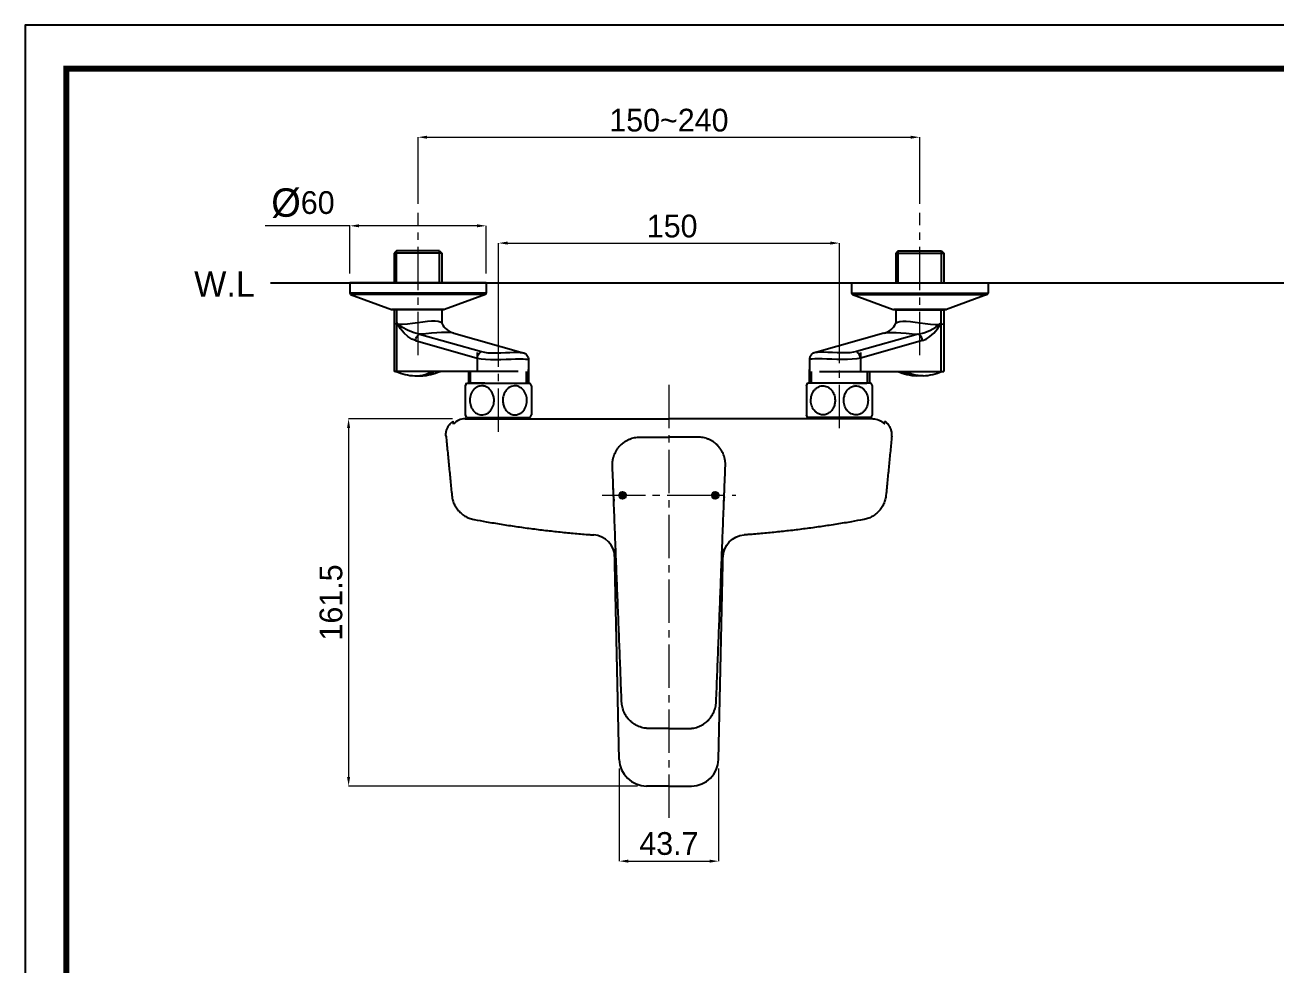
# Model space of a CAD drawing. Extents: x 0 to 1128, y 0 to 827.
# Drawn here: x 0 to 550, y 413 to 827 of the extents above; entities that cross this region are included whole.
import ezdxf

# ---------------------------------------------------------------- set-up
doc = ezdxf.new("R2010")
doc.units = 0
doc.header["$LTSCALE"] = 2
doc.header["$MEASUREMENT"] = 0
doc.header["$PDMODE"] = 3
doc.header["$PDSIZE"] = -10
doc.linetypes.add('CENTER2', pattern=[28.575, 19.05, -3.175, 3.175, -3.175])
doc.layers.get('0').update_dxf_attribs({"linetype": 'CONTINUOUS'})
doc.layers.get('DEFPOINTS').update_dxf_attribs({"linetype": 'CONTINUOUS'})
doc.layers.add('1', color=7, linetype='CONTINUOUS')
doc.layers.add('DEF_LAYER_ASSEM_MEMBER', color=7, linetype='CONTINUOUS')
doc.layers.add('Cneter', color=1, linetype='CENTER2', lineweight=13)
doc.layers.add('치수선', color=7, linetype='CONTINUOUS', lineweight=20)
doc.styles.add('Daelim Dimension', font='')
doc.styles.get('Daelim Dimension').set_extended_font_data('나눔고딕')
doc.dimstyles.new('DEFAULT', dxfattribs={"dimscale": 2, "dimtxt": 2, "dimasz": 2, "dimexe": 0, "dimexo": 2, "dimgap": 1, "dimtad": 1, "dimdec": 1, "dimzin": 9, "dimdsep": 46, "dimtxsty": 'Daelim Dimension', "dimcen": 0.5, "dimclrd": 252, "dimclre": 252, "dimclrt": 3, "dimadec": 1, "dimazin": 0, "dimtfac": 1, "dimtdec": 1, "dimtix": 1, "dimtmove": 0, "dimatfit": 3, "dimfxl": 1, "dimtolj": 1, "dimtzin": 1, "dimlwd": 9, "dimlwe": 9, "dimarcsym": 0})

# ---------------------------------------------------------------- blocks, each defined once
blk = doc.blocks.new('*D1')
at = {"color": 5, "lineweight": 9, "ltscale": 0.5, "transparency": 16777216}
for p, q in [((208.23, 679.46), (208.23, 730.89)), ((212.23, 730.89), (354.23, 730.89)), ((358.23, 679.46), (358.23, 730.89))]:
    blk.add_line(p, q, dxfattribs=at)
at = {"color": 5, "ltscale": 0.5, "transparency": 16777216}
for points in [[(212.23, 731.56), (212.23, 730.23), (208.23, 730.89)], [(354.23, 731.56), (354.23, 730.23), (358.23, 730.89)]]:
    blk.add_solid(points, dxfattribs=at)
at = {"layer": 'DEFPOINTS', "color": 0, "ltscale": 0.5, "transparency": 16777216}
for p in [(358.23, 730.89), (208.23, 675.46), (358.23, 675.46)]:
    blk.add_point(p, dxfattribs=at)
at = {"color": 7, "ltscale": 0.5, "transparency": 16777216, "insert": (284.65, 738.32), "char_height": 10, "attachment_point": 5, "style": 'Daelim Dimension'}
blk.add_mtext('\\A1;150', dxfattribs=at)
blk = doc.blocks.new('*D2')
at = {"color": 5, "lineweight": 9, "ltscale": 0.5, "transparency": 16777216}
for p, q in [((261.37, 499.83), (261.37, 459.06)), ((305.08, 499.83), (305.08, 459.06)), ((265.37, 459.06), (301.08, 459.06))]:
    blk.add_line(p, q, dxfattribs=at)
at = {"color": 5, "ltscale": 0.5, "transparency": 16777216}
for points in [[(265.37, 459.73), (265.37, 458.39), (261.37, 459.06)], [(301.08, 459.73), (301.08, 458.39), (305.08, 459.06)]]:
    blk.add_solid(points, dxfattribs=at)
at = {"layer": 'DEFPOINTS', "color": 0, "ltscale": 0.5, "transparency": 16777216}
for p in [(261.37, 503.83), (305.08, 503.83), (305.08, 459.06)]:
    blk.add_point(p, dxfattribs=at)
at = {"color": 7, "ltscale": 0.5, "transparency": 16777216, "insert": (283.23, 466.76), "char_height": 10, "attachment_point": 5, "style": 'Daelim Dimension'}
blk.add_mtext('\\A1;43.7', dxfattribs=at)
blk = doc.blocks.new('*D3')
at = {"color": 5, "lineweight": 9, "ltscale": 0.5, "transparency": 16777216}
for p, q in [((188.07, 653.59), (142.33, 653.59)), ((142.33, 649.59), (142.33, 496.09)), ((269.37, 492.09), (142.33, 492.09))]:
    blk.add_line(p, q, dxfattribs=at)
at = {"color": 5, "ltscale": 0.5, "transparency": 16777216}
for points in [[(141.66, 649.59), (142.99, 649.59), (142.33, 653.59)], [(141.66, 496.09), (142.99, 496.09), (142.33, 492.09)]]:
    blk.add_solid(points, dxfattribs=at)
at = {"layer": 'DEFPOINTS', "color": 0, "ltscale": 0.5, "transparency": 16777216}
for p in [(192.07, 653.59), (142.33, 492.09), (273.37, 492.09)]:
    blk.add_point(p, dxfattribs=at)
at = {"color": 7, "ltscale": 0.5, "transparency": 16777216, "insert": (134.62, 572.84), "char_height": 10, "attachment_point": 5, "rotation": 90, "style": 'Daelim Dimension'}
blk.add_mtext('\\A1;161.5', dxfattribs=at)
blk = doc.blocks.new('*D9')
at = {"color": 5, "lineweight": 9, "ltscale": 0.5, "transparency": 16777216}
for p, q in [((172.87, 748.19), (172.87, 777.45)), ((176.87, 777.45), (389.58, 777.45)), ((393.58, 748.19), (393.58, 777.45))]:
    blk.add_line(p, q, dxfattribs=at)
at = {"color": 5, "ltscale": 0.5, "transparency": 16777216}
for points in [[(176.87, 778.12), (176.87, 776.79), (172.87, 777.45)], [(389.58, 778.12), (389.58, 776.79), (393.58, 777.45)]]:
    blk.add_solid(points, dxfattribs=at)
at = {"layer": 'DEFPOINTS', "color": 0, "ltscale": 0.5, "transparency": 16777216}
for p in [(393.58, 777.45), (172.87, 744.19), (393.58, 744.19)]:
    blk.add_point(p, dxfattribs=at)
at = {"color": 7, "ltscale": 0.5, "transparency": 16777216, "insert": (283.23, 784.9), "char_height": 10, "attachment_point": 5, "style": 'Daelim Dimension'}
blk.add_mtext('\\A1;150~240', dxfattribs=at)
blk = doc.blocks.new('*D10')
at = {"color": 5, "lineweight": 9, "ltscale": 0.5, "transparency": 16777216}
for p, q in [((142.87, 738.5), (105.62, 738.5)), ((142.87, 717.47), (142.87, 738.5)), ((198.87, 738.5), (146.87, 738.5)), ((202.87, 717.47), (202.87, 738.5))]:
    blk.add_line(p, q, dxfattribs=at)
at = {"color": 5, "ltscale": 0.5, "transparency": 16777216}
for points in [[(146.87, 739.16), (146.87, 737.83), (142.87, 738.5)], [(198.87, 739.16), (198.87, 737.83), (202.87, 738.5)]]:
    blk.add_solid(points, dxfattribs=at)
at = {"layer": 'DEFPOINTS', "color": 0, "ltscale": 0.5, "transparency": 16777216}
for p in [(202.87, 738.5), (142.87, 713.47), (202.87, 713.47)]:
    blk.add_point(p, dxfattribs=at)
at = {"color": 7, "ltscale": 0.5, "transparency": 16777216, "insert": (122.25, 748.48), "char_height": 10, "attachment_point": 5, "style": 'Daelim Dimension'}
blk.add_mtext('\\A1;{\\H1.25x;\\C256;Ø}60', dxfattribs=at)

msp = doc.modelspace()

# ---------------------------------------------------------------- hatches: boundary and pattern name
at = {"layer": '1'}
h = msp.add_hatch(color=1, dxfattribs=at)
h.dxf.hatch_style = 1
h.paths.add_polyline_path([(261.35, 619.97), (264.35, 619.97, 0.414214), (262.85, 621.47, 0.414214)])
h.paths.add_polyline_path([(261.35, 619.97, 0.414214), (262.85, 618.47, 0.414214), (264.35, 619.97)])
h = msp.add_hatch(color=5, dxfattribs=at)
h.dxf.hatch_style = 1
h.paths.add_polyline_path([(303.61, 621.47, 0.414214), (302.11, 619.97), (305.11, 619.97, 0.414214)])
h.paths.add_polyline_path([(302.11, 619.97, 0.414214), (303.61, 618.47, 0.414214), (305.11, 619.97)])

# ---------------------------------------------------------------- linework, layer by layer
for p, q in [((183.37, 719.9), (183.37, 713.47)), ((383.08, 719.9), (383.08, 713.47)), ((162.37, 701.69), (162.37, 674.47)), ((183.37, 701.69), (183.37, 695.66)), ((383.08, 701.69), (383.08, 695.66)), ((404.08, 701.69), (404.08, 674.47))]:
    msp.add_line(p, q)
at = {"ltscale": 0.5}
msp.add_line((107.96, 713.47), (816.87, 713.47), dxfattribs=at)
at = {"color": 7, "linetype": 'Continuous'}
for p, q in [((195.03, 672.31), (195.03, 669.22)), ((221.43, 669.22), (221.43, 675.33)), ((345.03, 669.22), (345.03, 675.33)), ((371.43, 672.31), (371.43, 669.22)), ((196.03, 669.22), (198.73, 669.22)), ((202.23, 669.22), (196.23, 669.22)), ((364.23, 669.22), (370.23, 669.22)), ((370.43, 669.22), (367.73, 669.22))]:
    msp.add_line(p, q, dxfattribs=at)
at = {"ltscale": 0.5}
msp.add_lwpolyline([(0, 0), (1128.4, 0), (1128.4, 826.8), (0, 826.8)], close=True, dxfattribs=at)
at = {"color": 5, "linetype": 'ByBlock', "lineweight": 200, "const_width": 2.6}
msp.add_lwpolyline([(18.14, 35.4), (1110.14, 35.4), (1110.14, 807.6), (18.14, 807.6)], close=True, dxfattribs=at)
for centre, start, end in [((190.31, 698.65), 203.5124, 257.6052), ((376.15, 698.65), 282.3948, 336.4876)]:
    msp.add_arc(centre, 7.55, start, end)
at = {"layer": '1'}
for p, q in [((193.6, 653.59), (233.21, 653.59)), ((372.86, 653.59), (333.25, 653.59)), ((270.55, 645.59), (270.58, 645.59)), ((270.55, 645.59), (270.58, 645.59)), ((270.58, 645.59), (283.23, 645.59)), ((295.87, 645.59), (283.23, 645.59)), ((295.91, 645.59), (295.87, 645.59)), ((295.91, 645.59), (295.87, 645.59)), ((258.86, 619.44), (258.78, 622.98)), ((307.6, 619.44), (307.68, 622.98)), ((261.37, 503.83), (259.36, 596.46)), ((261.37, 503.83), (259.36, 596.21)), ((305.08, 503.83), (307.1, 596.46)), ((305.08, 503.83), (307.09, 596.21)), ((283.23, 517.39), (274.63, 517.39)), ((283.23, 517.39), (291.83, 517.39)), ((283.23, 492.09), (273.37, 492.09)), ((283.23, 492.09), (273.37, 492.09)), ((283.23, 492.09), (293.09, 492.09)), ((283.23, 492.09), (293.09, 492.09))]:
    msp.add_line(p, q, dxfattribs=at)
for centre in [(262.85, 619.97), (303.61, 619.97)]:
    msp.add_circle(centre, 1.5, dxfattribs=at)
for centre, radius, start, end in [((283.23, 619.97), 24.38, 181.2465, 186.0808), ((283.23, 619.97), 24.38, 181.2465, 184.5054), ((283.23, 619.97), 24.38, 353.9192, 358.7535), ((283.23, 619.97), 24.38, 355.4946, 358.7535), ((273.37, 504.09), 12, 181.2465, 270), ((293.09, 504.09), 12, 270, 358.7535)]:
    msp.add_arc(centre, radius, start, end, dxfattribs=at)
for centre, major_axis, ratio, start_param, end_param in [((193.6, 646.59), (7.03, 0), 0.995741, 1.570796, 2.389242), ((186.18, 646.09), (0.995, 0.098), 0.149656, 3.048537, 3.140055), ((249.44, 592.58), (10, 0.22), 1, 0.000089, 1.478031)]:
    msp.add_ellipse(centre, major_axis=major_axis, ratio=ratio, start_param=start_param, end_param=end_param, dxfattribs=at)
at = {"layer": '1', "extrusion": (0, 0, -1)}
for centre, major_axis, ratio, start_param, end_param in [((372.86, 646.59), (-7.03, 0), 0.995741, 1.570796, 2.389242), ((380.27, 646.09), (-0.995, 0.098), 0.149656, 3.048537, 3.140055), ((317.02, 592.58), (-10, 0.22), 1, 0.000089, 1.478031)]:
    msp.add_ellipse(centre, major_axis=major_axis, ratio=ratio, start_param=start_param, end_param=end_param, dxfattribs=at)
at = {"layer": '1'}
for points, knots in [([(185.19, 646.01), (185.17, 646.25), (185.16, 646.49), (185.16, 646.97), (185.18, 647.21), (185.23, 647.68), (185.27, 647.92), (185.33, 648.21), (185.34, 648.27), (185.37, 648.39), (185.42, 648.56), (185.47, 648.74), (185.58, 649.08), (185.67, 649.3), (185.86, 649.73), (185.97, 649.95), (186.12, 650.21), (186.15, 650.26), (186.21, 650.36), (186.25, 650.41), (186.35, 650.57), (186.41, 650.66), (186.63, 650.96), (186.93, 651.33), (187.26, 651.66), (187.53, 651.91), (187.62, 651.98), (187.77, 652.1), (187.81, 652.14), (187.91, 652.21), (187.96, 652.24), (188.09, 652.34), (188.18, 652.4), (188.26, 652.46)], [0, 0, 0, 0, 0.095882, 0.095882, 0.191764, 0.191764, 0.287646, 0.287646, 0.311616, 0.311616, 0.335587, 0.383527, 0.383527, 0.479409, 0.479409, 0.575291, 0.575291, 0.599262, 0.599262, 0.623232, 0.623232, 0.671173, 0.671173, 0.767055, 0.862937, 0.862937, 0.910878, 0.910878, 0.934848, 0.934848, 0.958819, 0.958819, 1, 1, 1, 1]), ([(188.49, 651.28), (188.48, 651.31), (188.47, 651.37), (188.46, 651.42), (188.45, 651.46), (188.44, 651.48), (188.43, 651.57), (188.41, 651.64), (188.39, 651.73), (188.39, 651.75), (188.38, 651.78), (188.38, 651.8), (188.37, 651.85), (188.36, 651.92), (188.35, 651.98), (188.34, 652.03), (188.33, 652.04), (188.33, 652.08), (188.33, 652.09), (188.31, 652.16), (188.3, 652.21), (188.29, 652.27), (188.29, 652.28), (188.29, 652.3), (188.29, 652.31), (188.28, 652.34), (188.27, 652.38), (188.27, 652.4), (188.27, 652.42), (188.27, 652.43), (188.27, 652.43), (188.26, 652.44), (188.26, 652.46), (188.26, 652.46), (188.26, 652.46)], [0, 0, 0, 0, 0.0625, 0.09375, 0.09375, 0.125, 0.125, 0.25, 0.25, 0.28125, 0.28125, 0.3125, 0.3125, 0.375, 0.4375, 0.4375, 0.46875, 0.46875, 0.5, 0.5, 0.625, 0.625, 0.65625, 0.65625, 0.6875, 0.6875, 0.75, 0.8125, 0.8125, 0.84375, 0.84375, 0.875, 0.875, 1, 1, 1, 1]), ([(233.21, 653.59), (249.82, 653.59), (266.44, 653.59), (283.06, 653.59), (283.11, 653.59), (283.17, 653.59), (283.23, 653.59)], [0, 0, 0, 0, 1, 1, 1, 1.00344, 1.00344, 1.00344, 1.00344]), ([(333.25, 653.59), (316.64, 653.59), (300.02, 653.59), (283.4, 653.59), (283.34, 653.59), (283.29, 653.59), (283.23, 653.59)], [0, 0, 0, 0, 1, 1, 1, 1.00344, 1.00344, 1.00344, 1.00344]), ([(377.97, 651.28), (377.98, 651.31), (377.99, 651.37), (378, 651.42), (378.01, 651.46), (378.01, 651.48), (378.03, 651.57), (378.05, 651.64), (378.06, 651.73), (378.07, 651.75), (378.07, 651.78), (378.08, 651.8), (378.09, 651.85), (378.1, 651.92), (378.11, 651.98), (378.12, 652.03), (378.12, 652.04), (378.13, 652.08), (378.13, 652.09), (378.14, 652.16), (378.15, 652.21), (378.16, 652.27), (378.17, 652.28), (378.17, 652.3), (378.17, 652.31), (378.18, 652.34), (378.18, 652.38), (378.19, 652.4), (378.19, 652.42), (378.19, 652.43), (378.19, 652.43), (378.19, 652.44), (378.2, 652.46), (378.2, 652.46), (378.2, 652.46)], [0, 0, 0, 0, 0.0625, 0.09375, 0.09375, 0.125, 0.125, 0.25, 0.25, 0.28125, 0.28125, 0.3125, 0.3125, 0.375, 0.4375, 0.4375, 0.46875, 0.46875, 0.5, 0.5, 0.625, 0.625, 0.65625, 0.65625, 0.6875, 0.6875, 0.75, 0.8125, 0.8125, 0.84375, 0.84375, 0.875, 0.875, 1, 1, 1, 1]), ([(381.26, 646.01), (381.29, 646.25), (381.3, 646.49), (381.3, 646.97), (381.28, 647.21), (381.23, 647.68), (381.19, 647.92), (381.13, 648.21), (381.11, 648.27), (381.08, 648.39), (381.04, 648.56), (380.99, 648.74), (380.88, 649.08), (380.79, 649.3), (380.6, 649.73), (380.49, 649.95), (380.34, 650.21), (380.31, 650.26), (380.24, 650.36), (380.21, 650.41), (380.11, 650.57), (380.04, 650.66), (379.83, 650.96), (379.53, 651.33), (379.19, 651.66), (378.92, 651.91), (378.83, 651.98), (378.69, 652.1), (378.64, 652.14), (378.55, 652.21), (378.5, 652.24), (378.37, 652.34), (378.28, 652.4), (378.2, 652.46)], [0, 0, 0, 0, 0.095882, 0.095882, 0.191764, 0.191764, 0.287646, 0.287646, 0.311616, 0.311616, 0.335587, 0.383527, 0.383527, 0.479409, 0.479409, 0.575291, 0.575291, 0.599262, 0.599262, 0.623232, 0.623232, 0.671173, 0.671173, 0.767055, 0.862937, 0.862937, 0.910878, 0.910878, 0.934848, 0.934848, 0.958819, 0.958819, 1, 1, 1, 1]), ([(258.39, 632.92), (258.38, 633.33), (258.38, 633.74), (258.43, 634.55), (258.48, 634.96), (258.58, 635.56), (258.61, 635.76), (258.68, 636.06), (258.7, 636.16), (258.75, 636.36), (258.78, 636.46), (258.91, 636.96), (259.03, 637.34), (259.32, 638.1), (259.48, 638.47), (259.85, 639.2), (260.05, 639.56), (260.32, 639.99), (260.38, 640.08), (260.49, 640.25), (260.66, 640.5), (260.85, 640.75), (261.22, 641.23), (261.49, 641.53), (262.05, 642.12), (262.35, 642.4), (262.74, 642.73), (262.85, 642.83), (262.98, 642.93), (263.06, 642.99), (263.1, 643.02), (263.3, 643.18), (263.47, 643.3), (263.97, 643.65), (264.67, 644.08), (265.4, 644.44), (265.97, 644.69), (266.16, 644.76), (266.4, 644.85), (266.45, 644.87), (266.55, 644.9), (266.59, 644.92), (266.74, 644.97), (266.84, 645), (267.33, 645.16), (267.73, 645.26), (268.53, 645.43), (268.94, 645.49), (269.76, 645.57), (270.17, 645.59), (270.58, 645.59)], [0, 0, 0, 0, 0.0625, 0.0625, 0.125, 0.125, 0.15625, 0.15625, 0.171875, 0.171875, 0.1875, 0.1875, 0.25, 0.25, 0.3125, 0.3125, 0.375, 0.375, 0.390625, 0.390625, 0.40625, 0.4375, 0.4375, 0.5, 0.5, 0.5625, 0.5625, 0.578125, 0.585937, 0.585937, 0.59375, 0.59375, 0.625, 0.625, 0.6875, 0.75, 0.75, 0.78125, 0.78125, 0.789062, 0.789062, 0.796875, 0.796875, 0.8125, 0.8125, 0.875, 0.875, 0.9375, 0.9375, 1, 1, 1, 1]), ([(308.06, 632.92), (308.08, 633.33), (308.08, 633.74), (308.03, 634.55), (307.98, 634.96), (307.88, 635.56), (307.84, 635.76), (307.78, 636.06), (307.76, 636.16), (307.71, 636.36), (307.68, 636.46), (307.55, 636.96), (307.42, 637.34), (307.13, 638.1), (306.97, 638.47), (306.61, 639.2), (306.41, 639.56), (306.14, 639.99), (306.08, 640.08), (305.97, 640.25), (305.79, 640.5), (305.61, 640.75), (305.23, 641.23), (304.97, 641.53), (304.41, 642.12), (304.11, 642.4), (303.72, 642.73), (303.6, 642.83), (303.48, 642.93), (303.4, 642.99), (303.36, 643.02), (303.16, 643.18), (302.99, 643.3), (302.48, 643.65), (301.79, 644.08), (301.06, 644.44), (300.49, 644.69), (300.3, 644.76), (300.06, 644.85), (300.01, 644.87), (299.91, 644.9), (299.86, 644.92), (299.72, 644.97), (299.62, 645), (299.12, 645.16), (298.73, 645.26), (297.92, 645.43), (297.52, 645.49), (296.7, 645.57), (296.29, 645.59), (295.87, 645.59)], [0, 0, 0, 0, 0.0625, 0.0625, 0.125, 0.125, 0.15625, 0.15625, 0.171875, 0.171875, 0.1875, 0.1875, 0.25, 0.25, 0.3125, 0.3125, 0.375, 0.375, 0.390625, 0.390625, 0.40625, 0.4375, 0.4375, 0.5, 0.5, 0.5625, 0.5625, 0.578125, 0.585937, 0.585937, 0.59375, 0.59375, 0.625, 0.625, 0.6875, 0.75, 0.75, 0.78125, 0.78125, 0.789062, 0.789062, 0.796875, 0.796875, 0.8125, 0.8125, 0.875, 0.875, 0.9375, 0.9375, 1, 1, 1, 1]), ([(258.71, 624.65), (258.66, 626.03), (258.61, 627.41), (258.5, 630.17), (258.45, 631.54), (258.39, 632.92)], [0, 0, 0, 0, 0.5, 0.5, 1, 1, 1, 1]), ([(307.74, 624.65), (307.8, 626.03), (307.85, 627.41), (307.96, 630.17), (308.01, 631.54), (308.06, 632.92)], [0, 0, 0, 0, 0.5, 0.5, 1, 1, 1, 1]), ([(262.44, 529.12), (262.28, 533.08), (262.13, 537.04), (261.82, 544.96), (261.67, 548.93), (261.36, 556.87), (261.2, 560.84), (260.89, 568.78), (260.74, 572.76), (260.5, 578.73), (260.43, 580.71), (260.27, 584.7), (260.19, 586.69), (260.04, 590.67), (259.96, 592.67), (259.81, 596.65), (259.73, 598.65), (259.57, 602.64), (259.49, 604.64), (259.34, 608.63), (259.26, 610.63), (259.1, 614.63), (259.03, 616.64), (258.87, 620.64), (258.79, 622.65), (258.71, 624.65)], [0, 0, 0, 0, 0.125, 0.125, 0.25, 0.25, 0.375, 0.375, 0.5, 0.5, 0.5625, 0.5625, 0.625, 0.625, 0.6875, 0.6875, 0.75, 0.75, 0.8125, 0.8125, 0.875, 0.875, 0.9375, 0.9375, 1, 1, 1, 1]), ([(304.02, 529.12), (304.17, 533.08), (304.33, 537.04), (304.64, 544.96), (304.79, 548.93), (305.1, 556.87), (305.26, 560.84), (305.56, 568.78), (305.72, 572.76), (305.95, 578.73), (306.03, 580.71), (306.19, 584.7), (306.26, 586.69), (306.42, 590.67), (306.5, 592.67), (306.65, 596.65), (306.73, 598.65), (306.88, 602.64), (306.96, 604.64), (307.12, 608.63), (307.2, 610.63), (307.35, 614.63), (307.43, 616.64), (307.59, 620.64), (307.66, 622.65), (307.74, 624.65)], [0, 0, 0, 0, 0.125, 0.125, 0.25, 0.25, 0.375, 0.375, 0.5, 0.5, 0.5625, 0.5625, 0.625, 0.625, 0.6875, 0.6875, 0.75, 0.75, 0.8125, 0.8125, 0.875, 0.875, 0.9375, 0.9375, 1, 1, 1, 1]), ([(187.79, 619.68), (187.81, 619.52), (187.86, 619.01), (188.04, 618.18), (188.33, 617.19), (188.71, 616.23), (189.18, 615.3), (189.72, 614.41), (190.35, 613.57), (191.04, 612.78), (191.79, 612.07), (192.6, 611.42), (193.47, 610.84), (194.39, 610.34), (195.34, 609.91), (196.33, 609.58), (197.07, 609.38), (197.49, 609.32), (197.56, 609.31)], [0, 0, 0, 0, 0.031865, 0.100044, 0.168041, 0.235859, 0.304104, 0.372623, 0.441173, 0.509525, 0.577243, 0.645055, 0.713244, 0.781641, 0.850008, 0.918072, 0.985887, 1, 1, 1, 1]), ([(378.66, 619.68), (378.65, 619.52), (378.59, 619.01), (378.42, 618.18), (378.12, 617.19), (377.74, 616.23), (377.28, 615.3), (376.73, 614.41), (376.11, 613.57), (375.42, 612.78), (374.67, 612.07), (373.85, 611.42), (372.99, 610.84), (372.07, 610.34), (371.11, 609.91), (370.12, 609.58), (369.38, 609.38), (368.97, 609.32), (368.9, 609.31)], [0, 0, 0, 0, 0.031865, 0.100044, 0.168041, 0.235859, 0.304104, 0.372623, 0.441173, 0.509525, 0.577243, 0.645055, 0.713244, 0.781641, 0.850008, 0.918072, 0.985887, 1, 1, 1, 1]), ([(197.56, 609.31), (199.33, 608.97), (203.28, 608.26), (209.4, 607.24), (215.92, 606.25), (222.43, 605.35), (228.93, 604.54), (235.43, 603.82), (241.92, 603.2), (246.83, 602.78), (249.57, 602.6), (250.15, 602.56)], [0, 0, 0, 0, 0.10212, 0.226797, 0.351041, 0.474898, 0.598405, 0.721598, 0.844516, 0.967196, 1, 1, 1, 1]), ([(368.9, 609.31), (367.12, 608.97), (363.18, 608.26), (357.05, 607.24), (350.54, 606.25), (344.03, 605.35), (337.53, 604.54), (331.03, 603.82), (324.54, 603.2), (319.63, 602.78), (316.89, 602.6), (316.31, 602.56)], [0, 0, 0, 0, 0.10212, 0.226797, 0.351041, 0.474898, 0.598405, 0.721598, 0.844516, 0.967196, 1, 1, 1, 1]), ([(274.63, 517.39), (274.23, 517.39), (273.84, 517.41), (273.25, 517.47), (273.06, 517.49), (272.76, 517.53), (272.67, 517.55), (272.47, 517.58), (272.38, 517.6), (271.89, 517.7), (271.51, 517.79), (270.77, 518.01), (270.4, 518.14), (269.68, 518.43), (269.33, 518.6), (268.89, 518.82), (268.8, 518.87), (268.68, 518.94), (268.63, 518.97), (268.55, 519.02), (268.33, 519.14), (268.13, 519.27), (267.64, 519.59), (267.01, 520.04), (266.43, 520.55), (266.01, 520.96), (265.87, 521.1), (265.67, 521.31), (265.6, 521.38), (265.51, 521.49), (265.47, 521.53), (265.41, 521.6), (265.12, 521.94), (264.85, 522.28), (264.41, 522.92), (264.2, 523.24), (263.82, 523.91), (263.65, 524.26), (263.45, 524.7), (263.39, 524.84), (263.34, 524.97), (263.3, 525.06), (263.28, 525.11), (263.19, 525.34), (263.13, 525.52), (262.94, 526.07), (262.84, 526.44), (262.66, 527.19), (262.59, 527.57), (262.49, 528.34), (262.45, 528.73), (262.44, 529.12)], [0, 0, 0, 0, 0.0625, 0.0625, 0.09375, 0.09375, 0.109375, 0.109375, 0.125, 0.125, 0.1875, 0.1875, 0.25, 0.25, 0.3125, 0.3125, 0.328125, 0.328125, 0.335938, 0.335938, 0.34375, 0.375, 0.375, 0.4375, 0.5, 0.5, 0.53125, 0.53125, 0.546875, 0.546875, 0.554688, 0.554688, 0.5625, 0.625, 0.625, 0.6875, 0.6875, 0.75, 0.75, 0.765625, 0.773438, 0.773438, 0.78125, 0.78125, 0.8125, 0.8125, 0.875, 0.875, 0.9375, 0.9375, 1, 1, 1, 1]), ([(291.83, 517.39), (292.22, 517.39), (292.62, 517.41), (293.2, 517.47), (293.4, 517.49), (293.69, 517.53), (293.79, 517.55), (293.98, 517.58), (294.08, 517.6), (294.56, 517.7), (294.94, 517.79), (295.69, 518.01), (296.06, 518.14), (296.78, 518.43), (297.13, 518.6), (297.57, 518.82), (297.65, 518.87), (297.78, 518.94), (297.82, 518.97), (297.91, 519.02), (298.12, 519.14), (298.33, 519.27), (298.82, 519.59), (299.45, 520.04), (300.03, 520.55), (300.45, 520.96), (300.59, 521.1), (300.79, 521.31), (300.85, 521.38), (300.95, 521.49), (300.98, 521.53), (301.05, 521.6), (301.34, 521.94), (301.6, 522.28), (302.05, 522.92), (302.25, 523.24), (302.63, 523.91), (302.81, 524.26), (303.01, 524.7), (303.06, 524.84), (303.12, 524.97), (303.16, 525.06), (303.18, 525.11), (303.26, 525.34), (303.33, 525.52), (303.52, 526.07), (303.62, 526.44), (303.8, 527.19), (303.87, 527.57), (303.97, 528.34), (304, 528.73), (304.02, 529.12)], [0, 0, 0, 0, 0.0625, 0.0625, 0.09375, 0.09375, 0.109375, 0.109375, 0.125, 0.125, 0.1875, 0.1875, 0.25, 0.25, 0.3125, 0.3125, 0.328125, 0.328125, 0.335938, 0.335938, 0.34375, 0.375, 0.375, 0.4375, 0.5, 0.5, 0.53125, 0.53125, 0.546875, 0.546875, 0.554688, 0.554688, 0.5625, 0.625, 0.625, 0.6875, 0.6875, 0.75, 0.75, 0.765625, 0.773438, 0.773438, 0.78125, 0.78125, 0.8125, 0.8125, 0.875, 0.875, 0.9375, 0.9375, 1, 1, 1, 1])]:
    msp.add_open_spline(points, degree=3, knots=knots, dxfattribs=at)
for points, degree in [([(185.19, 645.99), (187.76, 619.89)], 1), ([(381.27, 645.99), (378.7, 619.89)], 1), ([(187.77, 619.89), (187.79, 619.68)], 1), ([(378.69, 619.89), (378.66, 619.68)], 1), ([(259.14, 613.79), (259.1, 613.84), (259.07, 613.88), (259.04, 613.88)], 3), ([(307.32, 613.79), (307.35, 613.84), (307.39, 613.88), (307.41, 613.88)], 3)]:
    msp.add_open_spline(points, degree=degree, dxfattribs=at)
at = {"layer": 'Cneter', "lineweight": 5, "ltscale": 0.5}
for p, q in [((172.87, 681.58), (172.87, 744.19)), ((393.58, 681.58), (393.58, 744.19)), ((208.23, 647.95), (208.23, 683.72)), ((358.23, 649.46), (358.23, 683.72)), ((283.23, 668.59), (283.23, 477.09)), ((253.85, 619.97), (312.61, 619.97))]:
    msp.add_line(p, q, dxfattribs=at)
at = {"layer": 'DEF_LAYER_ASSEM_MEMBER', "color": 7, "linetype": 'Continuous'}
for p, q in [((163.37, 727.47), (162.37, 726.47)), ((183.37, 726.47), (162.37, 726.47)), ((162.37, 726.47), (162.37, 713.47)), ((182.37, 727.47), (163.37, 727.47)), ((182.37, 727.47), (183.37, 726.47)), ((183.37, 726.47), (183.37, 713.47)), ((384.08, 727.47), (383.08, 726.47)), ((383.08, 726.47), (404.08, 726.47)), ((383.08, 726.47), (383.08, 713.47)), ((384.08, 727.47), (403.08, 727.47)), ((403.08, 727.47), (404.08, 726.47)), ((404.08, 726.47), (404.08, 713.47)), ((202.87, 713.47), (142.87, 713.47)), ((142.87, 713.47), (142.87, 708.82)), ((202.87, 713.47), (202.87, 708.82)), ((363.58, 713.47), (423.58, 713.47)), ((363.58, 713.47), (363.58, 708.82)), ((423.58, 713.47), (423.58, 708.82)), ((143.2, 708.35), (161.2, 701.72)), ((202.55, 708.35), (184.55, 701.72)), ((363.91, 708.35), (381.91, 701.72)), ((423.26, 708.35), (405.26, 701.72)), ((161.2, 701.72), (161.37, 701.69)), ((161.42, 701.69), (184.33, 701.69)), ((183.37, 701.47), (162.37, 701.47)), ((183.37, 701.69), (183.37, 701.47)), ((184.55, 701.72), (184.37, 701.69)), ((381.91, 701.72), (382.08, 701.69)), ((405.04, 701.69), (382.13, 701.69)), ((383.08, 701.69), (383.08, 701.47)), ((383.08, 701.47), (404.08, 701.47)), ((405.26, 701.72), (405.08, 701.69)), ((188.68, 691.28), (219.17, 682.66)), ((377.77, 691.28), (347.28, 682.66)), ((219.18, 682.66), (219.18, 682.66)), ((347.28, 682.66), (347.28, 682.66)), ((221.43, 679.74), (221.43, 679.74)), ((221.43, 679.74), (221.43, 669.22)), ((345.03, 679.74), (345.03, 679.74)), ((345.03, 679.74), (345.03, 669.22)), ((198.89, 674.47), (162.37, 674.47)), ((182.62, 674.45), (163.12, 674.45)), ((195.03, 674.47), (195.03, 669.22)), ((216.93, 674.47), (197.68, 674.47)), ((349.53, 674.47), (368.77, 674.47)), ((367.56, 674.47), (404.08, 674.47)), ((371.43, 674.47), (371.43, 669.22)), ((383.83, 674.45), (403.33, 674.45)), ((193.73, 668.11), (194.23, 669.22)), ((193.73, 655.33), (193.73, 668.11)), ((194.23, 669.22), (222.23, 669.22)), ((222.73, 668.11), (222.23, 669.22)), ((222.73, 668.11), (222.73, 655.33)), ((343.73, 668.11), (344.23, 669.22)), ((343.73, 668.11), (343.73, 655.33)), ((372.23, 669.22), (344.23, 669.22)), ((372.73, 668.11), (372.23, 669.22)), ((372.73, 655.33), (372.73, 668.11)), ((194.23, 654.22), (193.73, 655.33)), ((222.23, 654.22), (222.73, 655.33)), ((344.23, 654.22), (343.73, 655.33)), ((372.23, 654.22), (372.73, 655.33)), ((194.23, 654.22), (222.23, 654.22)), ((198, 654.22), (197.83, 653.59)), ((218.46, 654.22), (218.63, 653.59)), ((372.23, 654.22), (344.23, 654.22)), ((348, 654.22), (347.83, 653.59)), ((368.46, 654.22), (368.63, 653.59))]:
    msp.add_line(p, q, dxfattribs=at)
at = {"layer": 'DEF_LAYER_ASSEM_MEMBER', "color": 2, "linetype": 'Continuous'}
for p, q in [((163.37, 713.47), (163.37, 727.47)), ((182.37, 713.47), (182.37, 727.47)), ((384.08, 713.47), (384.08, 727.47)), ((403.08, 713.47), (403.08, 727.47)), ((195.93, 669.22), (195.93, 674.47)), ((220.53, 669.22), (220.53, 674.47)), ((345.93, 669.22), (345.93, 674.47)), ((370.53, 669.22), (370.53, 674.47))]:
    msp.add_line(p, q, dxfattribs=at)
at = {"layer": 'DEF_LAYER_ASSEM_MEMBER', "color": 9, "linetype": 'Continuous'}
for p, q in [((202.87, 708.82), (142.87, 708.82)), ((202.55, 708.35), (143.2, 708.35)), ((363.58, 708.82), (423.58, 708.82)), ((363.91, 708.35), (423.26, 708.35)), ((184.55, 701.72), (161.2, 701.72)), ((163.54, 674.47), (163.54, 701.69)), ((381.91, 701.72), (405.26, 701.72)), ((402.92, 674.47), (402.92, 701.69)), ((171.72, 688.03), (198.89, 680.35)), ((173.58, 690.83), (200.76, 683.14)), ((392.87, 690.83), (365.7, 683.14)), ((394.74, 688.03), (367.56, 680.35)), ((198.89, 682.76), (198.89, 674.47)), ((367.56, 682.76), (367.56, 674.47))]:
    msp.add_line(p, q, dxfattribs=at)
for points in [[(183.39, 695.64), (183.27, 695.82), (182.65, 696.13), (181.67, 696.37), (180.38, 696.5), (178.82, 696.5), (177.01, 696.37), (174.97, 696.13), (172.76, 695.82), (170.47, 695.49), (168.22, 695.22), (166.11, 695.09), (164.21, 695.13), (162.49, 695.36), (162.37, 695.4)], [(173.58, 690.83), (171.14, 691.38), (168.49, 692.42), (165.81, 693.97), (163.54, 695.81)], [(171.72, 688.03), (170.09, 688.68), (168.42, 689.75), (166.76, 691.26), (165.14, 693.25), (163.54, 695.81)], [(383.07, 695.64), (383.19, 695.82), (383.81, 696.13), (384.79, 696.37), (386.07, 696.5), (387.63, 696.5), (389.45, 696.37), (391.48, 696.13), (393.7, 695.82), (395.99, 695.49), (398.24, 695.22), (400.34, 695.09), (402.25, 695.13), (403.96, 695.36), (404.08, 695.4)], [(392.87, 690.83), (395.32, 691.38), (397.96, 692.42), (400.65, 693.97), (402.92, 695.81)], [(394.74, 688.03), (396.36, 688.68), (398.03, 689.75), (399.69, 691.26), (401.32, 693.25), (402.92, 695.81)], [(171.72, 688.03), (171.89, 688.76), (172.18, 689.45), (172.58, 690.05), (173.06, 690.52), (173.58, 690.83)], [(188.69, 691.28), (187.82, 691.45), (186.58, 691.57), (185.05, 691.61), (183.23, 691.57), (181.15, 691.45), (178.82, 691.27), (176.28, 691.05), (173.58, 690.83)], [(377.77, 691.28), (378.64, 691.45), (379.87, 691.57), (381.41, 691.61), (383.22, 691.57), (385.31, 691.45), (387.64, 691.27), (390.18, 691.05), (392.87, 690.83)], [(394.74, 688.03), (394.57, 688.76), (394.27, 689.45), (393.88, 690.05), (393.4, 690.52), (392.87, 690.83)], [(198.89, 680.35), (199.06, 681.08), (199.36, 681.76), (199.75, 682.36), (200.23, 682.83), (200.76, 683.14)], [(200.76, 683.14), (202.09, 682.85), (203.64, 682.67), (205.38, 682.58), (207.28, 682.59), (209.28, 682.65), (211.31, 682.75), (213.26, 682.84), (215.05, 682.89), (216.59, 682.89), (217.83, 682.84), (218.7, 682.75), (219.18, 682.66)], [(365.7, 683.14), (364.37, 682.85), (362.81, 682.67), (361.08, 682.58), (359.18, 682.59), (357.17, 682.65), (355.15, 682.75), (353.19, 682.84), (351.41, 682.89), (349.86, 682.89), (348.63, 682.84), (347.75, 682.75), (347.28, 682.66)], [(367.56, 680.35), (367.39, 681.08), (367.1, 681.76), (366.7, 682.36), (366.23, 682.83), (365.7, 683.14)], [(198.89, 680.35), (200.63, 680.05), (202.6, 679.85), (204.73, 679.75), (206.99, 679.73), (209.3, 679.76), (211.59, 679.82), (213.78, 679.89), (215.79, 679.94), (217.56, 679.96), (219.05, 679.94), (220.21, 679.89), (220.99, 679.82), (221.38, 679.76), (221.43, 679.74)], [(367.56, 680.35), (365.82, 680.05), (363.86, 679.85), (361.72, 679.75), (359.47, 679.73), (357.15, 679.76), (354.87, 679.82), (352.68, 679.89), (350.67, 679.94), (348.89, 679.96), (347.41, 679.94), (346.25, 679.89), (345.46, 679.82), (345.07, 679.76), (345.03, 679.74)]]:
    msp.add_lwpolyline(points, dxfattribs=at)
at = {"layer": 'DEF_LAYER_ASSEM_MEMBER', "color": 7, "linetype": 'Continuous'}
for points in [[(219.18, 682.66), (219.34, 682.61), (219.66, 682.48), (220.02, 682.29), (220.38, 682.02), (220.73, 681.67), (221.03, 681.23), (221.27, 680.71), (221.4, 680.13), (221.43, 679.74)], [(347.28, 682.66), (347.11, 682.61), (346.8, 682.48), (346.44, 682.29), (346.08, 682.02), (345.73, 681.67), (345.42, 681.23), (345.19, 680.71), (345.05, 680.13), (345.03, 679.74)], [(171.46, 672.51), (171.67, 672.5), (171.88, 672.49), (172.07, 672.49), (172.26, 672.49), (172.45, 672.49), (172.67, 672.5), (172.9, 672.51), (173.17, 672.53), (173.47, 672.56), (173.81, 672.6), (174.17, 672.65), (174.56, 672.72), (174.98, 672.81), (175.44, 672.92), (175.94, 673.07), (176.49, 673.25), (177.09, 673.48), (177.74, 673.77), (178.45, 674.12)], [(172.87, 672.51), (173.08, 672.5), (173.29, 672.49), (173.49, 672.49), (173.67, 672.49), (173.87, 672.49), (174.08, 672.5), (174.29, 672.51)], [(174.29, 672.51), (174.32, 672.51), (174.59, 672.53), (174.89, 672.56), (175.22, 672.6), (175.58, 672.65), (175.97, 672.72), (176.4, 672.81), (176.86, 672.92), (177.36, 673.07), (177.9, 673.25), (178.5, 673.48), (179.15, 673.77), (179.86, 674.12)], [(179.18, 674.12), (178.94, 674.12), (178.7, 674.12), (178.45, 674.12)], [(179.86, 674.12), (179.64, 674.12), (179.41, 674.12), (179.18, 674.12)], [(386.59, 674.12), (386.82, 674.12), (387.05, 674.12), (387.28, 674.12)], [(392.17, 672.51), (392.14, 672.51), (391.87, 672.53), (391.57, 672.56), (391.24, 672.6), (390.87, 672.65), (390.48, 672.72), (390.06, 672.81), (389.6, 672.92), (389.1, 673.07), (388.55, 673.25), (387.95, 673.48), (387.3, 673.77), (386.59, 674.12)], [(387.28, 674.12), (387.52, 674.12), (387.76, 674.12), (388.01, 674.12)], [(395, 672.51), (394.79, 672.5), (394.58, 672.49), (394.39, 672.49), (394.2, 672.49), (394, 672.49), (393.79, 672.5), (393.55, 672.51), (393.29, 672.53), (392.98, 672.56), (392.65, 672.6), (392.29, 672.65), (391.9, 672.72), (391.48, 672.81), (391.01, 672.92), (390.51, 673.07), (389.97, 673.25), (389.37, 673.48), (388.72, 673.77), (388.01, 674.12)], [(393.58, 672.51), (393.38, 672.5), (393.17, 672.49), (392.97, 672.49), (392.78, 672.49), (392.59, 672.49), (392.38, 672.5), (392.17, 672.51)]]:
    msp.add_lwpolyline(points, dxfattribs=at)
for centre, radius, start, end in [((143.37, 708.82), 0.5, 180, 249.7751), ((202.37, 708.82), 0.5, 290.2249, 0), ((364.08, 708.82), 0.5, 180, 249.7751), ((423.08, 708.82), 0.5, 290.2249, 0), ((172.87, 697.47), 25, 247.0455, 266.7426), ((172.87, 697.47), 25, 273.2574, 292.9545), ((393.58, 697.47), 25, 247.0455, 266.7426), ((393.58, 697.47), 25, 273.2574, 292.9545), ((209.42, 661.72), 16.95, 153.732, 157.8558), ((207.03, 661.72), 16.95, 22.1442, 26.268), ((359.42, 661.72), 16.95, 153.732, 157.8558), ((357.03, 661.72), 16.95, 22.1442, 26.268), ((209.42, 661.72), 16.95, 202.1442, 206.268), ((207.03, 661.72), 16.95, 333.732, 337.8558), ((359.42, 661.72), 16.95, 202.1442, 206.268), ((357.03, 661.72), 16.95, 333.732, 337.8558)]:
    msp.add_arc(centre, radius, start, end, dxfattribs=at)
for points, start_tangent, end_tangent in [([(197.57, 666.62), (196.16, 664.43), (195.65, 661.77)], (-0.706216, -0.707996), (-0.006355, -0.99998)), ([(206.23, 662.8), (205.83, 664.36), (205.1, 665.76), (204.1, 666.9), (202.86, 667.69), (201.49, 668.08), (200.09, 668.02), (198.74, 667.52), (197.57, 666.62)], (-0.14134, 0.989961), (-0.706216, -0.707996)), ([(218.95, 656.88), (220.29, 658.97), (220.65, 660.21), (220.8, 661.5), (220.43, 664.07), (219.92, 665.23), (219.22, 666.26), (218.35, 667.09), (217.35, 667.7), (216.26, 668.04), (215.13, 668.1), (214.02, 667.86), (212.98, 667.36), (212.05, 666.61), (211.28, 665.65)], (0.695473, 0.718553), (-0.546336, -0.837566)), ([(347.51, 656.88), (346.17, 658.97), (345.8, 660.21), (345.66, 661.5), (346.03, 664.07), (346.53, 665.23), (347.23, 666.26), (348.1, 667.09), (349.1, 667.7), (350.19, 668.04), (351.32, 668.1), (352.44, 667.86), (353.48, 667.36), (354.4, 666.61), (355.17, 665.65)], (-0.695473, 0.718553), (0.546336, -0.837566)), ([(360.23, 662.8), (360.63, 664.36), (361.35, 665.76), (362.36, 666.9), (363.59, 667.69), (364.96, 668.08), (366.37, 668.02), (367.71, 667.52), (368.89, 666.62)], (0.14134, 0.989961), (0.706216, -0.707996)), ([(368.89, 666.62), (370.3, 664.43), (370.8, 661.77)], (0.706216, -0.707996), (0.006355, -0.99998)), ([(195.65, 661.77), (196.08, 659.23), (196.6, 658.08), (197.32, 657.08), (198.2, 656.27), (199.21, 655.7), (200.3, 655.39), (201.43, 655.36), (202.53, 655.61), (203.56, 656.13), (204.47, 656.9), (205.22, 657.86), (205.79, 658.98), (206.15, 660.21), (206.23, 662.8)], (-0.006355, -0.99998), (-0.14134, 0.989961)), ([(211.28, 665.65), (210.45, 663.82), (210.15, 661.77)], (-0.546336, -0.837566), (-0.006355, -0.99998)), ([(210.15, 661.77), (210.35, 660), (210.95, 658.36), (211.91, 656.98), (213.18, 655.96), (214.65, 655.41), (216.19, 655.39), (217.67, 655.9), (218.95, 656.88)], (-0.006355, -0.99998), (0.695473, 0.718553)), ([(356.3, 661.77), (356.11, 660), (355.51, 658.36), (354.54, 656.98), (353.28, 655.96), (351.81, 655.41), (350.27, 655.39), (348.79, 655.9), (347.51, 656.88)], (0.006355, -0.99998), (-0.695473, 0.718553)), ([(355.17, 665.65), (356.01, 663.82), (356.3, 661.77)], (0.546336, -0.837566), (0.006355, -0.99998)), ([(370.8, 661.77), (370.38, 659.23), (369.85, 658.08), (369.14, 657.08), (368.26, 656.27), (367.25, 655.7), (366.16, 655.39), (365.03, 655.36), (363.93, 655.61), (362.9, 656.13), (361.99, 656.9), (361.24, 657.86), (360.67, 658.98), (360.3, 660.21), (360.23, 662.8)], (0.006355, -0.99998), (0.14134, 0.989961))]:
    msp.add_spline(points, degree=3, dxfattribs=dict(at, start_tangent=start_tangent, end_tangent=end_tangent))

# ---------------------------------------------------------------- texts
at = {"layer": '치수선', "insert": (101.13, 718.53), "char_height": 11.25, "attachment_point": 3, "style": 'Daelim Dimension'}
msp.add_mtext_dynamic_manual_height_columns('W.L', width=17.4109, gutter_width=12.5, heights=[0], dxfattribs=at)

# ---------------------------------------------------------------- dimensions: what is measured, and where the dimension line sits
at = {"color": 5, "ltscale": 0.5}
dim = msp.add_linear_dim(base=(393.58, 777.45), p1=(172.87, 744.19), p2=(393.58, 744.19), text='150~240', dimstyle='DEFAULT', override={"dimtxt": 5, "dimclrd": 5, "dimclre": 5, "dimclrt": 7}, dxfattribs=at)
dim.commit()
dim.dimension.update_dxf_attribs({"geometry": '*D9', "text_midpoint": (283.23, 784.9)})
dim = msp.add_linear_dim(base=(202.87, 738.5), p1=(142.87, 713.47), p2=(202.87, 713.47), text='{\\H1.25x;\\C256;Ø}<>', dimstyle='DEFAULT', override={"dimtxt": 5, "dimclrd": 5, "dimclre": 5, "dimclrt": 7}, dxfattribs=at)
dim.commit()
dim.dimension.update_dxf_attribs({"geometry": '*D10', "text_midpoint": (122.25, 738.5), "dimtype": 160})
for base, p1, p2, angle, picture, middle in [((358.23, 730.89), (208.23, 675.46), (358.23, 675.46), 180, '*D1', (284.65, 730.89)), ((142.33, 492.09), (192.07, 653.59), (273.37, 492.09), 90, '*D3', (142.33, 572.84)), ((305.08, 459.06), (261.37, 503.83), (305.08, 503.83), 180, '*D2', (283.23, 459.06))]:
    dim = msp.add_linear_dim(base=base, p1=p1, p2=p2, angle=angle, dimstyle='DEFAULT', override={"dimtxt": 5, "dimclrd": 5, "dimclre": 5, "dimclrt": 7}, dxfattribs=at)
    dim.commit()
    dim.dimension.update_dxf_attribs({"geometry": picture, "text_midpoint": middle, "dimtype": 160})

doc.saveas('drawing.dxf')
